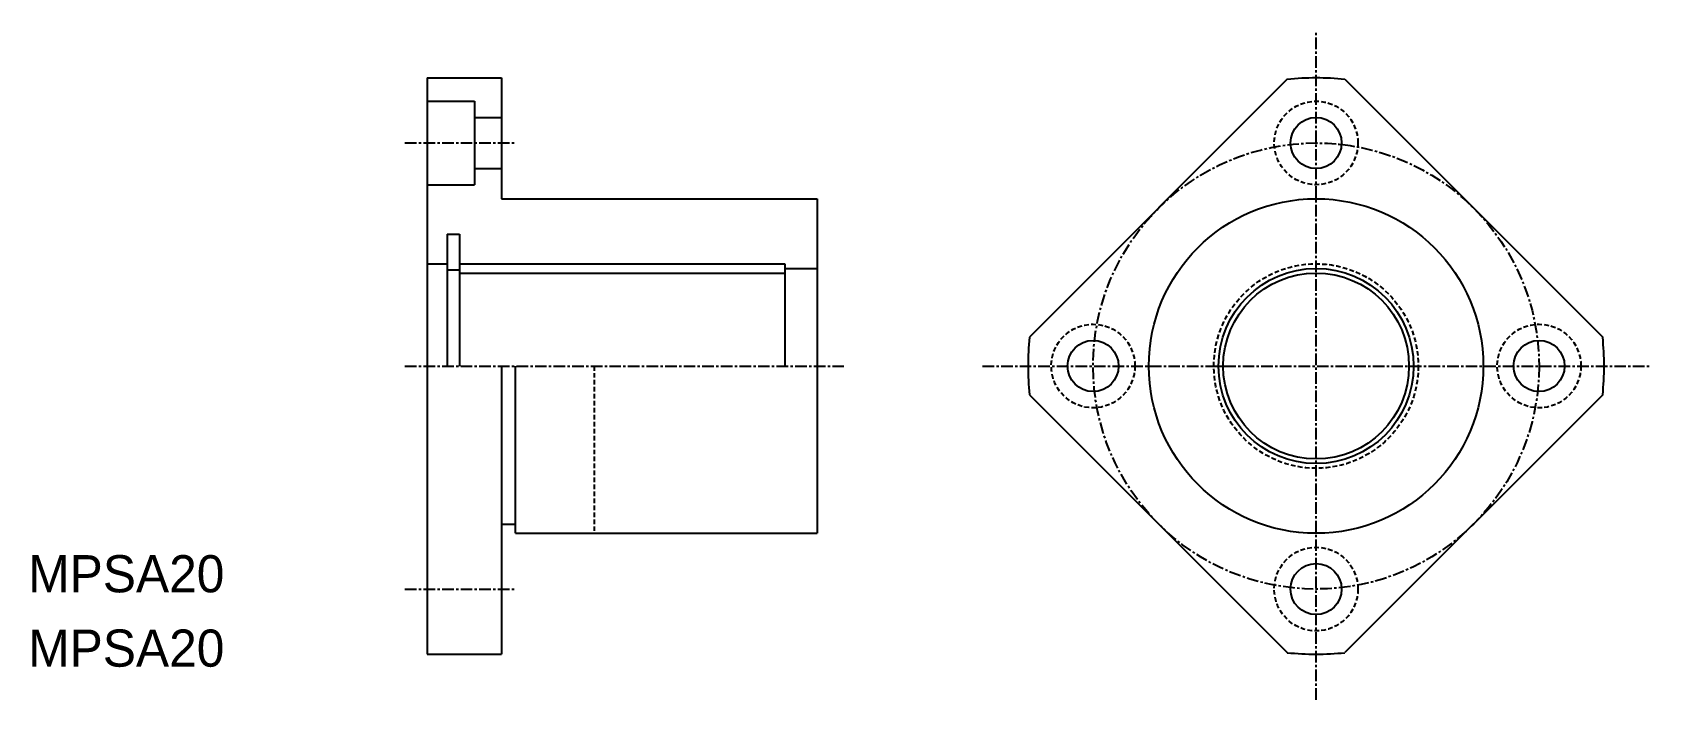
# Model space of a CAD drawing. Extents: x 10 to 185, y 6 to 78.
import ezdxf

# ---------------------------------------------------------------- set-up
doc = ezdxf.new("R2010")
doc.units = 0
doc.linetypes.add('CENTER', pattern=[2, 1.25, -0.25, 0.25, -0.25])
doc.linetypes.add('DASHED', pattern=[0.75, 0.5, -0.25])
doc.layers.get('0').update_dxf_attribs({"linetype": 'CONTINUOUS'})
doc.layers.add('CENTER', color=1, linetype='CENTER')

msp = doc.modelspace()

# ---------------------------------------------------------------- linework, layer by layer
at = {"color": 7, "linetype": 'CONTINUOUS'}
for p, q in [((52.92, 73.35), (52.92, 11.35)), ((52.92, 73.35), (60.92, 73.35)), ((60.92, 73.35), (60.92, 60.35)), ((145.5, 73.2), (117.76, 45.45)), ((151.7, 73.2), (179.45, 45.45)), ((52.92, 70.85), (58.02, 70.85)), ((58.02, 70.85), (58.02, 61.85)), ((58.02, 69.1), (60.92, 69.1)), ((58.02, 63.6), (60.92, 63.6)), ((52.92, 61.85), (58.02, 61.85)), ((60.92, 60.35), (94.92, 60.35)), ((94.92, 60.35), (94.92, 24.35)), ((55.07, 56.55), (56.42, 56.55)), ((55.07, 56.55), (55.07, 42.35)), ((56.42, 56.55), (56.42, 42.35)), ((52.92, 53.35), (55.07, 53.35)), ((55.07, 52.69), (56.42, 52.69)), ((56.42, 53.35), (91.42, 53.35)), ((56.42, 52.35), (91.42, 52.35)), ((91.42, 53.35), (91.42, 52.35)), ((91.42, 52.85), (94.92, 52.85)), ((91.42, 52.35), (91.42, 42.35)), ((60.92, 42.35), (60.92, 11.35)), ((62.42, 24.35), (62.42, 42.35)), ((117.76, 39.26), (145.5, 11.51)), ((179.45, 39.26), (151.7, 11.51)), ((60.92, 25.35), (62.42, 25.35)), ((62.42, 24.35), (94.92, 24.35)), ((52.92, 11.35), (60.92, 11.35))]:
    msp.add_line(p, q, dxfattribs=at)
at = {"color": 3, "linetype": 'DASHED'}
msp.add_line((70.92, 42.35), (70.92, 24.35), dxfattribs=at)
for centre, radius in [((148.6, 66.35), 4.5), ((148.6, 42.35), 11), ((124.6, 42.35), 4.5), ((172.6, 42.35), 4.5), ((148.6, 18.35), 4.5)]:
    msp.add_circle(centre, radius, dxfattribs=at)
at = {"color": 7, "linetype": 'CONTINUOUS'}
for centre, radius in [((148.6, 66.35), 2.75), ((148.6, 42.35), 18), ((148.6, 42.35), 10.5), ((148.6, 42.35), 10), ((124.6, 42.35), 2.75), ((172.6, 42.35), 2.75), ((148.6, 18.35), 2.75)]:
    msp.add_circle(centre, radius, dxfattribs=at)
for start, end in [(84.268, 95.732), (174.268, 185.732), (354.268, 5.732), (264.268, 275.732)]:
    msp.add_arc((148.6, 42.35), 31, start, end, dxfattribs=at)
at = {"layer": 'CENTER', "color": 1, "linetype": 'CENTER'}
for p, q in [((148.6, 6.45), (148.6, 78.25)), ((50.54, 66.35), (62.49, 66.35)), ((50.54, 42.35), (97.78, 42.35)), ((112.7, 42.35), (184.5, 42.35)), ((50.54, 18.35), (62.49, 18.35))]:
    msp.add_line(p, q, dxfattribs=at)
msp.add_circle((148.6, 42.35), 24, dxfattribs=at)

# ---------------------------------------------------------------- texts
at = {"color": 7, "linetype": 'CONTINUOUS'}
for p in [(10, 18), (10, 10)]:
    msp.add_text('MPSA20', height=4, dxfattribs=at).set_placement(p)

doc.saveas('drawing.dxf')
